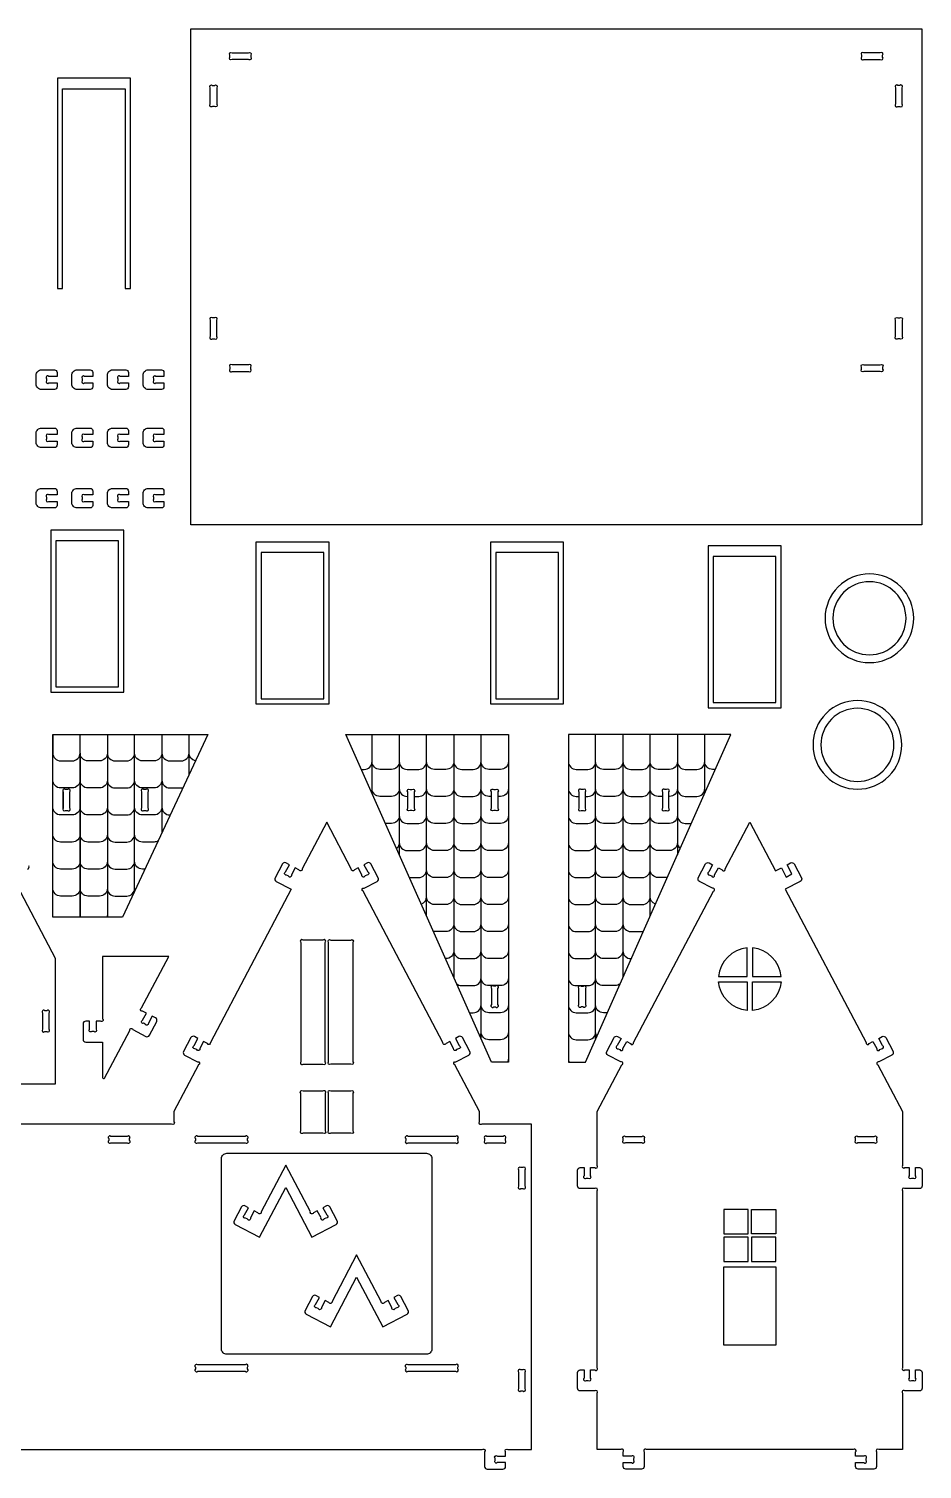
# Model space of a CAD drawing. Extents: x -24.3 to 60.7, y -17.3 to 38.
# Drawn here: x 26.4 to 60.7, y -17.3 to 37.8 of the extents above; entities that cross this region are included whole.
import ezdxf

# ---------------------------------------------------------------- set-up
doc = ezdxf.new("R2010")
doc.units = 0
doc.header["$MEASUREMENT"] = 0
doc.layers.add('LAYER1', color=18, linetype='CONTINUOUS')

msp = doc.modelspace()

# ---------------------------------------------------------------- linework, layer by layer
at = {"layer": 'LAYER1'}
for points in [[(60.643, 37.839), (60.643, 18.839), (32.643, 18.839), (32.643, 37.839)], [(27.736, 27.893), (27.736, 35.546), (30.136, 35.546), (30.136, 27.893), (30.336, 27.893), (30.336, 35.946), (27.536, 35.946), (27.536, 27.893)], [(30.081, 18.631), (27.281, 18.631), (27.281, 12.431), (30.081, 12.431)], [(29.881, 18.231), (27.481, 18.231), (27.481, 12.631), (29.881, 12.631)], [(37.943, 18.176), (35.143, 18.176), (35.143, 11.976), (37.943, 11.976)], [(37.743, 17.776), (35.343, 17.776), (35.343, 12.176), (37.743, 12.176)], [(46.929, 18.176), (44.129, 18.176), (44.129, 11.976), (46.929, 11.976)], [(46.729, 17.776), (44.329, 17.776), (44.329, 12.176), (46.729, 12.176)], [(55.258, 18.028), (52.458, 18.028), (52.458, 11.828), (55.258, 11.828)], [(55.058, 17.628), (52.658, 17.628), (52.658, 12.028), (55.058, 12.028)], [(33.295, 10.813), (30.027, 3.809), (27.762, 3.809), (27.362, 3.809), (27.362, 10.813)], [(44.161, -1.741), (38.589, 10.807), (44.811, 10.807), (44.811, -1.741)], [(50.831, 5.173), (53.332, 10.807), (47.11, 10.807), (47.11, -1.741), (47.761, -1.741), (50.425, 4.258)], [(53.999, -8.324), (53.999, -7.386), (53.061, -7.386), (53.061, -8.324)], [(54.124, -7.386), (55.061, -7.386), (55.061, -8.324), (54.124, -8.324)], [(53.061, -9.386), (53.999, -9.386), (53.999, -8.449), (53.061, -8.449)], [(55.061, -9.386), (55.061, -8.449), (54.124, -8.449), (54.124, -9.386)], [(55.061, -12.586), (53.061, -12.586), (53.061, -9.586), (55.061, -9.586)]]:
    msp.add_lwpolyline(points, close=True, dxfattribs=at)
for points in [[(34.231, 36.919), (34.854, 36.919, -1), (34.943, 36.831), (34.943, 36.758, -1), (34.854, 36.669), (34.231, 36.669, -1), (34.143, 36.758), (34.143, 36.831, -1)], [(58.431, 36.669), (59.054, 36.669, 1), (59.143, 36.758), (59.143, 36.831, 1), (59.054, 36.919), (58.431, 36.919, 1), (58.343, 36.831), (58.343, 36.758, 1)], [(33.643, 35.581), (33.643, 34.958, -1), (33.554, 34.869), (33.481, 34.869, -1), (33.393, 34.958), (33.393, 35.581, -1), (33.481, 35.669), (33.554, 35.669, -1)], [(59.643, 35.581), (59.643, 34.958, 1), (59.731, 34.869), (59.804, 34.869, 1), (59.893, 34.958), (59.893, 35.581, 1), (59.804, 35.669), (59.731, 35.669, 1)], [(33.393, 26.68), (33.393, 26.057, 1), (33.481, 25.968), (33.554, 25.968, 1), (33.643, 26.057), (33.643, 26.68, 1), (33.554, 26.768), (33.481, 26.768, 1)], [(59.893, 26.68), (59.893, 26.057, -1), (59.804, 25.968), (59.731, 25.968, -1), (59.643, 26.057), (59.643, 26.68, -1), (59.731, 26.768), (59.804, 26.768, -1)], [(34.231, 24.718), (34.854, 24.718, 1), (34.943, 24.807), (34.943, 24.88, 1), (34.854, 24.968), (34.231, 24.968, 1), (34.143, 24.88), (34.143, 24.807, 1)], [(59.054, 24.718), (58.431, 24.718, -1), (58.343, 24.807), (58.343, 24.88, -1), (58.431, 24.968), (59.054, 24.968, -1), (59.143, 24.88), (59.143, 24.807, -1)], [(27.425, 24.024), (26.925, 24.024, -0.414214), (26.725, 24.224), (26.725, 24.574, -0.414214), (26.925, 24.774), (27.425, 24.774, -0.414214), (27.525, 24.674), (27.525, 24.524), (27.214, 24.524, 1), (27.125, 24.435), (27.125, 24.362, 1), (27.214, 24.274), (27.525, 24.274), (27.525, 24.124, -0.414214)], [(28.79, 24.024), (28.29, 24.024, -0.414214), (28.09, 24.224), (28.09, 24.574, -0.414214), (28.29, 24.774), (28.79, 24.774, -0.414214), (28.89, 24.674), (28.89, 24.524), (28.579, 24.524, 1), (28.49, 24.435), (28.49, 24.362, 1), (28.579, 24.274), (28.89, 24.274), (28.89, 24.124, -0.414214)], [(30.155, 24.024), (29.655, 24.024, -0.414214), (29.455, 24.224), (29.455, 24.574, -0.414214), (29.655, 24.774), (30.155, 24.774, -0.414214), (30.255, 24.674), (30.255, 24.524), (29.944, 24.524, 1), (29.855, 24.435), (29.855, 24.362, 1), (29.944, 24.274), (30.255, 24.274), (30.255, 24.124, -0.414214)], [(31.52, 24.024), (31.02, 24.024, -0.414214), (30.82, 24.224), (30.82, 24.574, -0.414214), (31.02, 24.774), (31.52, 24.774, -0.414214), (31.62, 24.674), (31.62, 24.524), (31.309, 24.524, 1), (31.22, 24.435), (31.22, 24.362, 1), (31.309, 24.274), (31.62, 24.274), (31.62, 24.124, -0.414214)], [(27.425, 21.797), (26.925, 21.797, -0.414214), (26.725, 21.997), (26.725, 22.347, -0.414214), (26.925, 22.547), (27.425, 22.547, -0.414214), (27.525, 22.447), (27.525, 22.297), (27.214, 22.297, 1), (27.125, 22.209), (27.125, 22.136, 1), (27.214, 22.047), (27.525, 22.047), (27.525, 21.897, -0.414214)], [(28.79, 21.797), (28.29, 21.797, -0.414214), (28.09, 21.997), (28.09, 22.347, -0.414214), (28.29, 22.547), (28.79, 22.547, -0.414214), (28.89, 22.447), (28.89, 22.297), (28.579, 22.297, 1), (28.49, 22.209), (28.49, 22.136, 1), (28.579, 22.047), (28.89, 22.047), (28.89, 21.897, -0.414214)], [(30.155, 21.797), (29.655, 21.797, -0.414214), (29.455, 21.997), (29.455, 22.347, -0.414214), (29.655, 22.547), (30.155, 22.547, -0.414214), (30.255, 22.447), (30.255, 22.297), (29.944, 22.297, 1), (29.855, 22.209), (29.855, 22.136, 1), (29.944, 22.047), (30.255, 22.047), (30.255, 21.897, -0.414214)], [(31.52, 21.797), (31.02, 21.797, -0.414214), (30.82, 21.997), (30.82, 22.347, -0.414214), (31.02, 22.547), (31.52, 22.547, -0.414214), (31.62, 22.447), (31.62, 22.297), (31.309, 22.297, 1), (31.22, 22.209), (31.22, 22.136, 1), (31.309, 22.047), (31.62, 22.047), (31.62, 21.897, -0.414214)], [(27.425, 19.484), (26.925, 19.484, -0.414214), (26.725, 19.684), (26.725, 20.034, -0.414214), (26.925, 20.234), (27.425, 20.234, -0.414214), (27.525, 20.134), (27.525, 19.984), (27.214, 19.984, 1), (27.125, 19.895), (27.125, 19.822, 1), (27.214, 19.734), (27.525, 19.734), (27.525, 19.584, -0.414214)], [(28.79, 19.484), (28.29, 19.484, -0.414214), (28.09, 19.684), (28.09, 20.034, -0.414214), (28.29, 20.234), (28.79, 20.234, -0.414214), (28.89, 20.134), (28.89, 19.984), (28.579, 19.984, 1), (28.49, 19.895), (28.49, 19.822, 1), (28.579, 19.734), (28.89, 19.734), (28.89, 19.584, -0.414214)], [(30.155, 19.484), (29.655, 19.484, -0.414214), (29.455, 19.684), (29.455, 20.034, -0.414214), (29.655, 20.234), (30.155, 20.234, -0.414214), (30.255, 20.134), (30.255, 19.984), (29.944, 19.984, 1), (29.855, 19.895), (29.855, 19.822, 1), (29.944, 19.734), (30.255, 19.734), (30.255, 19.584, -0.414214)], [(31.52, 19.484), (31.02, 19.484, -0.414214), (30.82, 19.684), (30.82, 20.034, -0.414214), (31.02, 20.234), (31.52, 20.234, -0.414214), (31.62, 20.134), (31.62, 19.984), (31.309, 19.984, 1), (31.22, 19.895), (31.22, 19.822, 1), (31.309, 19.734), (31.62, 19.734), (31.62, 19.584, -0.414214)], [(58.643, 16.959, 0.414214), (56.943, 15.259, 0.414214), (58.643, 13.56, 0.414214), (60.342, 15.259, 0.414214)], [(58.643, 16.659, 0.414214), (57.243, 15.259, 0.414214), (58.643, 13.86, 0.414214), (60.042, 15.259, 0.414214)], [(58.182, 12.11, 0.414214), (56.482, 10.411, 0.414214), (58.182, 8.711, 0.414214), (59.881, 10.411, 0.414214)], [(58.182, 11.81, 0.414214), (56.782, 10.411, 0.414214), (58.182, 9.011, 0.414214), (59.581, 10.411, 0.414214)], [(27.762, 8.614), (27.762, 7.99, 1), (27.851, 7.901), (27.924, 7.901, 1), (28.012, 7.99), (28.012, 8.614, 1), (27.924, 8.702), (27.851, 8.702, 1)], [(30.764, 8.614), (30.764, 7.99, 1), (30.853, 7.901), (30.926, 7.901, 1), (31.014, 7.99), (31.014, 8.614, 1), (30.926, 8.702), (30.853, 8.702, 1)], [(41.209, 8.607), (41.209, 7.984, -1), (41.12, 7.895), (41.047, 7.895, -1), (40.959, 7.984), (40.959, 8.607, -1), (41.047, 8.696), (41.12, 8.696, -1)], [(44.411, 8.607), (44.411, 7.984, -1), (44.323, 7.895), (44.249, 7.895, -1), (44.161, 7.984), (44.161, 8.607, -1), (44.249, 8.696), (44.323, 8.696, -1)], [(47.511, 8.607), (47.511, 7.984, 1), (47.599, 7.895), (47.672, 7.895, 1), (47.761, 7.984), (47.761, 8.607, 1), (47.672, 8.696), (47.599, 8.696, 1)], [(50.713, 8.607), (50.713, 7.984, 1), (50.801, 7.895), (50.874, 7.895, 1), (50.963, 7.984), (50.963, 8.607, 1), (50.874, 8.696), (50.801, 8.696, 1)], [(55.419, 4.878), (58.513, -0.988, 1), (58.633, -1.025), (58.776, -0.95), (58.921, -1.226, 1), (59.04, -1.262), (59.105, -1.228, 1), (59.142, -1.109), (58.997, -0.833), (59.129, -0.763, -0.414214), (59.264, -0.805), (59.544, -1.336, -0.414214), (59.503, -1.471), (59.006, -1.733, 1), (58.969, -1.852), (59.912, -3.64), (59.912, -5.698, 1), (60, -5.786), (60.162, -5.786), (60.162, -6.098, 1), (60.25, -6.186), (60.324, -6.186, 1), (60.412, -6.098), (60.412, -5.786), (60.562, -5.786, -0.414214), (60.662, -5.886), (60.662, -6.486, -0.414214), (60.562, -6.586), (60, -6.586, 1), (59.912, -6.675), (59.912, -13.448, 1), (60, -13.536), (60.162, -13.536), (60.162, -13.848, 1), (60.25, -13.936), (60.324, -13.936, 1), (60.412, -13.848), (60.412, -13.536), (60.562, -13.536, -0.414214), (60.662, -13.636), (60.662, -14.236, -0.414214), (60.562, -14.336), (60, -14.336, 1), (59.912, -14.425), (59.912, -16.586), (59, -16.586, 1), (58.912, -16.675), (58.912, -17.236, -0.414214), (58.812, -17.336), (58.212, -17.336, -0.414214), (58.112, -17.236), (58.112, -17.086), (58.424, -17.086, 1), (58.512, -16.998), (58.512, -16.925, 1), (58.424, -16.836), (58.112, -16.836), (58.112, -16.675, 1), (58.024, -16.586), (50.099, -16.586, 1), (50.011, -16.675), (50.011, -17.236, -0.414214), (49.911, -17.336), (49.311, -17.336, -0.414214), (49.211, -17.236), (49.211, -17.086), (49.522, -17.086, 1), (49.611, -16.998), (49.611, -16.925, 1), (49.522, -16.836), (49.211, -16.836), (49.211, -16.675, 1), (49.122, -16.586), (48.211, -16.586), (48.211, -14.425, 1), (48.122, -14.336), (47.561, -14.336, -0.414214), (47.461, -14.236), (47.461, -13.636, -0.414214), (47.561, -13.536), (47.711, -13.536), (47.711, -13.848, 1), (47.799, -13.936), (47.872, -13.936, 1), (47.961, -13.848), (47.961, -13.536), (48.122, -13.536, 1), (48.211, -13.448), (48.211, -6.675, 1), (48.122, -6.586), (47.561, -6.586, -0.414214), (47.461, -6.486), (47.461, -5.886, -0.414214), (47.561, -5.786), (47.711, -5.786), (47.711, -6.098, 1), (47.799, -6.186), (47.872, -6.186, 1), (47.961, -6.098), (47.961, -5.786), (48.122, -5.786, 1), (48.211, -5.698), (48.211, -3.64), (49.154, -1.852, 1), (49.117, -1.733), (48.62, -1.471, -0.414214), (48.578, -1.336), (48.858, -0.805, -0.414214), (48.993, -0.763), (49.126, -0.833), (48.981, -1.109, 1), (49.018, -1.228), (49.082, -1.262, 1), (49.202, -1.226), (49.347, -0.95), (49.49, -1.025, 1), (49.609, -0.988), (52.663, 4.8, 1), (52.626, 4.919), (52.129, 5.181, -0.414214), (52.087, 5.316), (52.367, 5.847, -0.414214), (52.502, 5.889), (52.635, 5.819), (52.489, 5.543, 1), (52.526, 5.424), (52.591, 5.389, 1), (52.711, 5.426), (52.856, 5.702), (52.999, 5.627, 1), (53.118, 5.664), (54.061, 7.451), (55.046, 5.585), (55.267, 5.702), (55.453, 5.348), (55.674, 5.465), (55.488, 5.819), (55.621, 5.889, -0.414214), (55.756, 5.847), (56.036, 5.316, -0.414214), (55.994, 5.181)], [(36.86, 2.842), (36.86, -1.727, 1), (36.948, -1.815), (37.709, -1.815, 1), (37.797, -1.727), (37.797, 2.842, 1), (37.709, 2.931), (36.948, 2.931, 1)], [(38.86, 2.842), (38.86, -1.727, -1), (38.771, -1.815), (38.01, -1.815, -1), (37.922, -1.727), (37.922, 2.842, -1), (38.01, 2.931), (38.771, 2.931, -1)], [(29.271, 2.3), (29.271, -0.085, -1), (29.183, -0.173), (29.021, -0.173), (29.021, -0.485, -1), (28.933, -0.573), (28.859, -0.573, -1), (28.771, -0.485), (28.771, -0.173), (28.621, -0.173, 0.414214), (28.521, -0.273), (28.521, -0.874, 0.414214), (28.621, -0.974), (29.271, -0.974), (29.271, -2.337, 0.782614), (29.347, -2.355), (30.309, -0.531, -1), (30.428, -0.494), (30.925, -0.757, 0.414214), (31.061, -0.715), (31.341, -0.184, 0.414214), (31.299, -0.049), (31.166, 0.021), (31.021, -0.254, -1), (30.901, -0.291), (30.836, -0.257, -1), (30.799, -0.138), (30.945, 0.138), (30.802, 0.214, -1), (30.765, 0.333), (31.802, 2.3), (30.937, 2.3), (30.137, 2.3)], [(53.961, 2.63, 0.366118), (52.866, 1.535), (53.961, 1.535)], [(54.161, 2.63), (54.161, 1.535), (55.256, 1.535, 0.366118)], [(44.161, 1.082), (44.161, 0.458, 1), (44.249, 0.37), (44.323, 0.37, 1), (44.411, 0.458), (44.411, 1.082, 1), (44.323, 1.17), (44.249, 1.17, 1)], [(47.761, 1.082), (47.761, 0.458, -1), (47.672, 0.37), (47.599, 0.37, -1), (47.511, 0.458), (47.511, 1.082, -1), (47.599, 1.17), (47.672, 1.17, -1)], [(53.961, 0.24, -0.366118), (52.866, 1.335), (53.961, 1.335)], [(54.161, 0.24), (54.161, 1.335), (55.256, 1.335, -0.366118)], [(26.967, 0.139), (26.967, -0.485, 1), (27.055, -0.573), (27.129, -0.573, 1), (27.217, -0.485), (27.217, 0.139, 1), (27.129, 0.227), (27.055, 0.227, 1)], [(37.797, -2.937), (37.797, -4.376, -1), (37.709, -4.464), (36.948, -4.464, -1), (36.86, -4.376), (36.86, -2.937, -1), (36.948, -2.849), (37.709, -2.849, -1)], [(38.01, -2.849), (38.771, -2.849, -1), (38.86, -2.937), (38.86, -4.376, -1), (38.771, -4.464), (38.01, -4.464, -1), (37.922, -4.376), (37.922, -2.937, -1)], [(29.591, -4.836), (30.214, -4.836, 1), (30.303, -4.748), (30.303, -4.675, 1), (30.214, -4.586), (29.591, -4.586, 1), (29.503, -4.675), (29.503, -4.748, 1)], [(32.912, -4.836), (34.736, -4.836, 1), (34.824, -4.748), (34.824, -4.675, 1), (34.736, -4.586), (32.912, -4.586, 1), (32.824, -4.675), (32.824, -4.748, 1)], [(42.792, -4.586), (40.969, -4.586, 1), (40.88, -4.675), (40.88, -4.748, 1), (40.969, -4.836), (42.792, -4.836, 1), (42.88, -4.748), (42.88, -4.675, 1)], [(43.991, -4.836), (44.614, -4.836, 1), (44.703, -4.748), (44.703, -4.675, 1), (44.614, -4.586), (43.991, -4.586, 1), (43.903, -4.675), (43.903, -4.748, 1)], [(49.299, -4.586), (49.922, -4.586, -1), (50.011, -4.675), (50.011, -4.748, -1), (49.922, -4.836), (49.299, -4.836, -1), (49.211, -4.748), (49.211, -4.675, -1)], [(58.2, -4.586), (58.824, -4.586, -1), (58.912, -4.675), (58.912, -4.748, -1), (58.824, -4.836), (58.2, -4.836, -1), (58.112, -4.748), (58.112, -4.675, -1)], [(34.024, -5.236), (41.68, -5.236, -0.414214), (41.88, -5.436), (41.88, -12.736, -0.414214), (41.68, -12.936), (34.024, -12.936, -0.414214), (33.824, -12.736), (33.824, -5.436, -0.414214)], [(37.819, -7.716), (37.754, -7.75, -1), (37.635, -7.713), (37.489, -7.437), (37.346, -7.513, -1), (37.227, -7.476), (36.283, -5.687), (35.339, -7.476, -1), (35.22, -7.513), (35.077, -7.437), (34.931, -7.713, -1), (34.812, -7.75), (34.747, -7.716, -1), (34.71, -7.596), (34.855, -7.32), (34.723, -7.25, 0.414214), (34.587, -7.292), (34.307, -7.823, 0.414214), (34.349, -7.958), (35.278, -8.449), (36.283, -6.545), (37.287, -8.449), (38.217, -7.958, 0.414214), (38.258, -7.823), (37.978, -7.292, 0.414214), (37.843, -7.25), (37.71, -7.32), (37.856, -7.596, -1)], [(45.203, -5.875), (45.203, -6.498, 1), (45.291, -6.586), (45.364, -6.586, 1), (45.453, -6.498), (45.453, -5.875, 1), (45.364, -5.786), (45.291, -5.786, 1)], [(37.529, -11.184), (37.464, -11.149, -1), (37.427, -11.03), (37.573, -10.754), (37.44, -10.684, 0.414214), (37.305, -10.726), (37.025, -11.257, 0.414214), (37.066, -11.392), (37.996, -11.882), (39, -9.978), (40.004, -11.882), (40.934, -11.392, 0.414214), (40.976, -11.257), (40.695, -10.726, 0.414214), (40.56, -10.684), (40.428, -10.754), (40.573, -11.03, -1), (40.536, -11.149), (40.471, -11.184, -1), (40.352, -11.147), (40.206, -10.871), (40.063, -10.946, -1), (39.944, -10.909), (39, -9.12), (38.056, -10.909, -1), (37.937, -10.946), (37.794, -10.871), (37.648, -11.147, -1)], [(32.912, -13.586), (34.736, -13.586, 1), (34.824, -13.498), (34.824, -13.425, 1), (34.736, -13.336), (32.912, -13.336, 1), (32.824, -13.425), (32.824, -13.498, 1)], [(40.969, -13.586), (42.792, -13.586, 1), (42.88, -13.498), (42.88, -13.425, 1), (42.792, -13.336), (40.969, -13.336, 1), (40.88, -13.425), (40.88, -13.498, 1)], [(45.203, -13.625), (45.203, -14.248, 1), (45.291, -14.336), (45.364, -14.336, 1), (45.453, -14.248), (45.453, -13.625, 1), (45.364, -13.536), (45.291, -13.536, 1)]]:
    msp.add_lwpolyline(points, format="xyb", close=True, dxfattribs=at)
for points in [[(27.362, 10.813), (27.362, 10.096, 0.414214), (27.662, 9.796), (28.106, 9.796, 0.414214), (28.406, 10.096), (28.406, 10.813)], [(29.451, 10.813), (29.451, 10.096, -0.414214), (29.15, 9.796), (28.706, 9.796, -0.414214), (28.406, 10.096), (28.406, 10.813)], [(29.451, 10.813), (29.451, 10.096, 0.414214), (29.751, 9.796), (30.195, 9.796, 0.414214), (30.495, 10.096), (30.495, 10.813)], [(31.539, 10.813), (31.539, 10.096, -0.414214), (31.239, 9.796), (30.795, 9.796, -0.414214), (30.495, 10.096), (30.495, 10.813)], [(31.539, 10.813), (31.539, 10.096, 0.414214), (31.839, 9.796), (32.283, 9.796, 0.414214), (32.584, 10.096), (32.584, 10.813)], [(32.823, 9.802, -0.356178), (32.584, 10.096), (32.584, 10.813)], [(39.182, 9.471), (39.289, 9.471, 0.414214), (39.59, 9.771), (39.59, 10.807)], [(40.634, 10.807), (40.634, 9.771, -0.414214), (40.334, 9.471), (39.89, 9.471, -0.414214), (39.59, 9.771), (39.59, 10.807)], [(40.634, 10.807), (40.634, 9.771, 0.414214), (40.934, 9.471), (41.378, 9.471, 0.414214), (41.678, 9.771), (41.678, 10.807)], [(42.723, 10.807), (42.723, 9.771, -0.414214), (42.422, 9.471), (41.978, 9.471, -0.414214), (41.678, 9.771), (41.678, 10.807)], [(42.723, 10.807), (42.723, 9.771, 0.414214), (43.023, 9.471), (43.467, 9.471, 0.414214), (43.767, 9.771), (43.767, 10.807)], [(44.811, 10.807), (44.811, 9.771, -0.414214), (44.511, 9.471), (44.067, 9.471, -0.414214), (43.767, 9.771), (43.767, 10.807)], [(47.11, 10.807), (47.11, 9.771, 0.414214), (47.411, 9.471), (47.854, 9.471, 0.414214), (48.155, 9.771), (48.155, 10.807)], [(49.199, 10.807), (49.199, 9.771, -0.414214), (48.899, 9.471), (48.455, 9.471, -0.414214), (48.155, 9.771), (48.155, 10.807)], [(49.199, 10.807), (49.199, 9.771, 0.414214), (49.499, 9.471), (49.943, 9.471, 0.414214), (50.243, 9.771), (50.243, 10.807)], [(51.288, 10.807), (51.288, 9.771, -0.414214), (50.987, 9.471), (50.544, 9.471, -0.414214), (50.243, 9.771), (50.243, 10.807)], [(51.288, 10.807), (51.288, 9.771, 0.414214), (51.588, 9.471), (52.032, 9.471, 0.414214), (52.332, 9.771), (52.332, 10.807)], [(52.739, 9.471), (52.632, 9.471, -0.414214), (52.332, 9.771), (52.332, 10.807)], [(28.406, 10.096), (28.406, 9.06, -0.414214), (28.106, 8.76), (27.662, 8.76, -0.414214), (27.362, 9.06), (27.362, 10.096)], [(29.451, 10.096), (29.451, 9.06, -0.414214), (29.15, 8.76), (28.706, 8.76, -0.414214), (28.406, 9.06), (28.406, 10.096)], [(29.451, 10.096), (29.451, 9.06, 0.414214), (29.751, 8.76), (30.195, 8.76, 0.414214), (30.495, 9.06), (30.495, 10.096)], [(31.539, 10.096), (31.539, 9.06, -0.414214), (31.239, 8.76), (30.795, 8.76, -0.414214), (30.495, 9.06), (30.495, 10.096)], [(31.539, 10.096), (31.539, 9.06, 0.414214), (31.839, 8.76), (32.283, 8.76, 0.047441), (32.34, 8.766)], [(39.563, 8.613, 0.105656), (39.59, 8.736), (39.59, 9.771)], [(40.634, 9.771), (40.634, 8.736, -0.414214), (40.334, 8.435), (39.89, 8.435, -0.414214), (39.59, 8.736), (39.59, 9.771)], [(40.634, 9.771), (40.634, 8.736, 0.414214), (40.934, 8.435), (40.959, 8.435)], [(41.209, 8.435), (41.378, 8.435, 0.414214), (41.678, 8.736), (41.678, 9.771)], [(42.723, 9.771), (42.723, 8.736, -0.414214), (42.422, 8.435), (41.978, 8.435, -0.414214), (41.678, 8.736), (41.678, 9.771)], [(42.723, 9.771), (42.723, 8.736, 0.414214), (43.023, 8.435), (43.467, 8.435, 0.414214), (43.767, 8.736), (43.767, 9.771)], [(44.161, 8.435), (44.067, 8.435, -0.414214), (43.767, 8.736), (43.767, 9.771)], [(44.811, 9.771), (44.811, 8.736, -0.414214), (44.511, 8.435), (44.411, 8.435)], [(47.11, 9.771), (47.11, 8.736, 0.414214), (47.411, 8.435), (47.511, 8.435)], [(47.761, 8.435), (47.854, 8.435, 0.414214), (48.155, 8.736), (48.155, 9.771)], [(49.199, 9.771), (49.199, 8.736, -0.414214), (48.899, 8.435), (48.455, 8.435, -0.414214), (48.155, 8.736), (48.155, 9.771)], [(49.199, 9.771), (49.199, 8.736, 0.414214), (49.499, 8.435), (49.943, 8.435, 0.414214), (50.243, 8.736), (50.243, 9.771)], [(50.713, 8.435), (50.544, 8.435, -0.414214), (50.243, 8.736), (50.243, 9.771)], [(51.288, 9.771), (51.288, 8.736, -0.414214), (50.987, 8.435), (50.963, 8.435)], [(51.288, 9.771), (51.288, 8.736, 0.414214), (51.588, 8.435), (52.032, 8.435, 0.414214), (52.332, 8.736), (52.332, 9.771)], [(52.358, 8.613, -0.105656), (52.332, 8.736), (52.332, 9.771)], [(28.406, 9.06), (28.406, 8.025, -0.414214), (28.106, 7.725), (27.662, 7.725, -0.414214), (27.362, 8.025), (27.362, 9.06)], [(29.451, 9.06), (29.451, 8.025, -0.414214), (29.15, 7.725), (28.706, 7.725, -0.414214), (28.406, 8.025), (28.406, 9.06)], [(29.451, 9.06), (29.451, 8.025, 0.414214), (29.751, 7.725), (30.195, 7.725, 0.414214), (30.495, 8.025), (30.495, 9.06)], [(31.539, 9.06), (31.539, 8.025, -0.414214), (31.239, 7.725), (30.795, 7.725, -0.414214), (30.495, 8.025), (30.495, 9.06)], [(31.539, 9.06), (31.539, 8.025, 0.414214), (31.839, 7.725), (31.854, 7.725)], [(40.634, 8.736), (40.634, 7.7, -0.414214), (40.334, 7.4), (40.102, 7.4)], [(40.634, 8.736), (40.634, 7.7, 0.414214), (40.934, 7.4), (41.378, 7.4, 0.414214), (41.678, 7.7), (41.678, 8.736)], [(42.723, 8.736), (42.723, 7.7, -0.414214), (42.422, 7.4), (41.978, 7.4, -0.414214), (41.678, 7.7), (41.678, 8.736)], [(42.723, 8.736), (42.723, 7.7, 0.414214), (43.023, 7.4), (43.467, 7.4, 0.414214), (43.767, 7.7), (43.767, 8.736)], [(44.811, 8.736), (44.811, 7.7, -0.414214), (44.511, 7.4), (44.067, 7.4, -0.414214), (43.767, 7.7), (43.767, 8.736)], [(47.11, 8.736), (47.11, 7.7, 0.414214), (47.411, 7.4), (47.854, 7.4, 0.414214), (48.155, 7.7), (48.155, 8.736)], [(49.199, 8.736), (49.199, 7.7, -0.414214), (48.899, 7.4), (48.455, 7.4, -0.414214), (48.155, 7.7), (48.155, 8.736)], [(49.199, 8.736), (49.199, 7.7, 0.414214), (49.499, 7.4), (49.943, 7.4, 0.414214), (50.243, 7.7), (50.243, 8.736)], [(51.288, 8.736), (51.288, 7.7, -0.414214), (50.987, 7.4), (50.544, 7.4, -0.414214), (50.243, 7.7), (50.243, 8.736)], [(51.288, 8.736), (51.288, 7.7, 0.414214), (51.588, 7.4), (51.819, 7.4)], [(28.406, 8.025), (28.406, 6.989, -0.414214), (28.106, 6.689), (27.662, 6.689, -0.414214), (27.362, 6.989), (27.362, 8.025)], [(29.451, 8.025), (29.451, 6.989, -0.414214), (29.15, 6.689), (28.706, 6.689, -0.414214), (28.406, 6.989), (28.406, 8.025)], [(29.451, 8.025), (29.451, 6.989, 0.414214), (29.751, 6.689), (30.195, 6.689, 0.414214), (30.495, 6.989), (30.495, 8.025)], [(31.39, 6.73, -0.13254), (31.239, 6.689), (30.795, 6.689, -0.414214), (30.495, 6.989), (30.495, 8.025)], [(20.591, -16.586), (43.814, -16.586, -1), (43.903, -16.675), (43.903, -17.236, 0.414214), (44.003, -17.336), (44.603, -17.336, 0.414214), (44.703, -17.236), (44.703, -17.086), (44.391, -17.086, -1), (44.303, -16.998), (44.303, -16.925, -1), (44.391, -16.836), (44.703, -16.836), (44.703, -16.675, -1), (44.791, -16.586), (45.703, -16.586), (45.703, -4.114), (43.791, -4.114, -1), (43.703, -4.026), (43.703, -3.64), (42.76, -1.852, -1), (42.797, -1.733), (43.293, -1.471, 0.414214), (43.335, -1.336), (43.055, -0.805, 0.414214), (42.92, -0.763), (42.787, -0.833), (42.933, -1.109, -1), (42.896, -1.228), (42.831, -1.262, -1), (42.712, -1.226), (42.566, -0.95), (42.423, -1.025, -1), (42.304, -0.988), (39.251, 4.8, -1), (39.288, 4.919), (39.785, 5.181, 0.414214), (39.826, 5.316), (39.546, 5.847, 0.414214), (39.411, 5.889), (39.279, 5.819), (39.424, 5.543, -1), (39.387, 5.424), (39.322, 5.389, -1), (39.203, 5.426), (39.058, 5.702), (38.915, 5.627, -1), (38.795, 5.664), (37.852, 7.451), (36.909, 5.664, -1), (36.79, 5.627), (36.647, 5.702), (36.501, 5.426, -1), (36.382, 5.389), (36.317, 5.424, -1), (36.28, 5.543), (36.426, 5.819), (36.293, 5.889, 0.414214), (36.158, 5.847), (35.878, 5.316, 0.414214), (35.92, 5.181), (36.495, 4.878), (33.4, -0.988, -1), (33.281, -1.025), (33.138, -0.95), (32.993, -1.226, -1), (32.873, -1.262), (32.808, -1.228, -1), (32.771, -1.109), (32.917, -0.833), (32.784, -0.763, 0.414214), (32.649, -0.805), (32.369, -1.336, 0.414214), (32.411, -1.471), (32.908, -1.733, -1), (32.945, -1.852), (32.002, -3.64), (32.002, -4.026, -1), (31.913, -4.114), (18.703, -4.114)], [(40.634, 7.7), (40.634, 6.664, -0.218341), (40.53, 6.437)], [(40.634, 7.7), (40.634, 6.664, 0.414214), (40.934, 6.364), (41.378, 6.364, 0.414214), (41.678, 6.664), (41.678, 7.7)], [(42.723, 7.7), (42.723, 6.664, -0.414214), (42.422, 6.364), (41.978, 6.364, -0.414214), (41.678, 6.664), (41.678, 7.7)], [(42.723, 7.7), (42.723, 6.664, 0.414214), (43.023, 6.364), (43.467, 6.364, 0.414214), (43.767, 6.664), (43.767, 7.7)], [(44.811, 7.7), (44.811, 6.664, -0.414214), (44.511, 6.364), (44.067, 6.364, -0.414214), (43.767, 6.664), (43.767, 7.7)], [(47.11, 7.7), (47.11, 6.664, 0.414214), (47.411, 6.364), (47.854, 6.364, 0.414214), (48.155, 6.664), (48.155, 7.7)], [(49.199, 7.7), (49.199, 6.664, -0.414214), (48.899, 6.364), (48.455, 6.364, -0.414214), (48.155, 6.664), (48.155, 7.7)], [(49.199, 7.7), (49.199, 6.664, 0.414214), (49.499, 6.364), (49.943, 6.364, 0.414214), (50.243, 6.664), (50.243, 7.7)], [(51.288, 7.7), (51.288, 6.664, -0.414214), (50.987, 6.364), (50.544, 6.364, -0.414214), (50.243, 6.664), (50.243, 7.7)], [(51.288, 7.7), (51.288, 6.664, 0.218341), (51.392, 6.437)], [(28.406, 6.989), (28.406, 5.953, -0.414214), (28.106, 5.653), (27.662, 5.653, -0.414214), (27.362, 5.953), (27.362, 6.989)], [(29.451, 6.989), (29.451, 5.953, -0.414214), (29.15, 5.653), (28.706, 5.653, -0.414214), (28.406, 5.953), (28.406, 6.989)], [(29.451, 6.989), (29.451, 5.953, 0.414214), (29.751, 5.653), (30.195, 5.653, 0.414214), (30.495, 5.953), (30.495, 6.989)], [(30.888, 5.653), (30.795, 5.653, -0.414214), (30.495, 5.953), (30.495, 6.989)], [(41.022, 5.328), (41.378, 5.328, 0.414214), (41.678, 5.629), (41.678, 6.664)], [(42.723, 6.664), (42.723, 5.629, -0.414214), (42.422, 5.328), (41.978, 5.328, -0.414214), (41.678, 5.629), (41.678, 6.664)], [(42.723, 6.664), (42.723, 5.629, 0.414214), (43.023, 5.328), (43.467, 5.328, 0.414214), (43.767, 5.629), (43.767, 6.664)], [(44.811, 6.664), (44.811, 5.629, -0.414214), (44.511, 5.328), (44.067, 5.328, -0.414214), (43.767, 5.629), (43.767, 6.664)], [(47.11, 6.664), (47.11, 5.629, 0.414214), (47.411, 5.328), (47.854, 5.328, 0.414214), (48.155, 5.629), (48.155, 6.664)], [(49.199, 6.664), (49.199, 5.629, -0.414214), (48.899, 5.328), (48.455, 5.328, -0.414214), (48.155, 5.629), (48.155, 6.664)], [(49.199, 6.664), (49.199, 5.629, 0.414214), (49.499, 5.328), (49.943, 5.328, 0.414214), (50.243, 5.629), (50.243, 6.664)], [(50.9, 5.328), (50.544, 5.328, -0.414214), (50.243, 5.629), (50.243, 6.664)], [(26.399, 5.645, 0.414214), (26.441, 5.78)], [(28.406, 5.953), (28.406, 4.918, -0.414214), (28.106, 4.618), (27.662, 4.618, -0.414214), (27.362, 4.918), (27.362, 5.953)], [(29.451, 5.953), (29.451, 4.918, -0.414214), (29.15, 4.618), (28.706, 4.618, -0.414214), (28.406, 4.918), (28.406, 5.953)], [(29.451, 5.953), (29.451, 4.918, 0.414214), (29.751, 4.618), (30.195, 4.618, 0.414214), (30.495, 4.918), (30.495, 5.953)], [(30.506, 4.836, -0.0694), (30.495, 4.918), (30.495, 5.953)], [(41.475, 4.309, 0.321306), (41.678, 4.593), (41.678, 5.629)], [(42.723, 5.629), (42.723, 4.593, -0.414214), (42.422, 4.293), (41.978, 4.293, -0.414214), (41.678, 4.593), (41.678, 5.629)], [(42.723, 5.629), (42.723, 4.593, 0.414214), (43.023, 4.293), (43.467, 4.293, 0.414214), (43.767, 4.593), (43.767, 5.629)], [(44.811, 5.629), (44.811, 4.593, -0.414214), (44.511, 4.293), (44.067, 4.293, -0.414214), (43.767, 4.593), (43.767, 5.629)], [(47.11, 5.629), (47.11, 4.593, 0.414214), (47.411, 4.293), (47.854, 4.293, 0.414214), (48.155, 4.593), (48.155, 5.629)], [(49.199, 5.629), (49.199, 4.593, -0.414214), (48.899, 4.293), (48.455, 4.293, -0.414214), (48.155, 4.593), (48.155, 5.629)], [(49.199, 5.629), (49.199, 4.593, 0.414214), (49.499, 4.293), (49.943, 4.293, 0.414214), (50.243, 4.593), (50.243, 5.629)], [(50.447, 4.309, -0.321306), (50.243, 4.593), (50.243, 5.629)], [(21.463, -2.572), (27.467, -2.572), (27.467, 2.226), (25.865, 5.263, -1)], [(27.371, 3.809, -0.062017), (27.362, 3.882), (27.362, 4.918)], [(28.406, 4.918), (28.406, 3.882, -0.062017), (28.397, 3.809)], [(28.415, 3.809, -0.062017), (28.406, 3.882), (28.406, 4.918)], [(29.451, 4.918), (29.451, 3.882, -0.062017), (29.441, 3.809)], [(29.451, 4.918), (29.451, 3.882, 0.062017), (29.46, 3.809)], [(42.723, 4.593), (42.723, 3.557, -0.414214), (42.422, 3.257), (41.978, 3.257, -0.031775), (41.94, 3.259)], [(42.723, 4.593), (42.723, 3.557, 0.414214), (43.023, 3.257), (43.467, 3.257, 0.414214), (43.767, 3.557), (43.767, 4.593)], [(44.811, 4.593), (44.811, 3.557, -0.414214), (44.511, 3.257), (44.067, 3.257, -0.414214), (43.767, 3.557), (43.767, 4.593)], [(47.11, 4.593), (47.11, 3.557, 0.414214), (47.411, 3.257), (47.854, 3.257, 0.414214), (48.155, 3.557), (48.155, 4.593)], [(49.199, 4.593), (49.199, 3.557, -0.414214), (48.899, 3.257), (48.455, 3.257, -0.414214), (48.155, 3.557), (48.155, 4.593)], [(49.199, 4.593), (49.199, 3.557, 0.414214), (49.499, 3.257), (49.943, 3.257, 0.031775), (49.981, 3.259)], [(42.723, 3.557), (42.723, 2.522, -0.414214), (42.422, 2.221), (42.401, 2.221)], [(42.723, 3.557), (42.723, 2.522, 0.414214), (43.023, 2.221), (43.467, 2.221, 0.414214), (43.767, 2.522), (43.767, 3.557)], [(44.811, 3.557), (44.811, 2.522, -0.414214), (44.511, 2.221), (44.067, 2.221, -0.414214), (43.767, 2.522), (43.767, 3.557)], [(47.11, 3.557), (47.11, 2.522, 0.414214), (47.411, 2.221), (47.854, 2.221, 0.414214), (48.155, 2.522), (48.155, 3.557)], [(49.199, 3.557), (49.199, 2.522, -0.414214), (48.899, 2.221), (48.455, 2.221, -0.414214), (48.155, 2.522), (48.155, 3.557)], [(49.199, 3.557), (49.199, 2.522, 0.414214), (49.499, 2.221), (49.52, 2.221)], [(42.83, 1.256, 0.175964), (43.023, 1.186), (43.467, 1.186, 0.414214), (43.767, 1.486), (43.767, 2.522)], [(44.811, 2.522), (44.811, 1.486, -0.414214), (44.511, 1.186), (44.067, 1.186, -0.414214), (43.767, 1.486), (43.767, 2.522)], [(47.11, 2.522), (47.11, 1.486, 0.414214), (47.411, 1.186), (47.854, 1.186, 0.414214), (48.155, 1.486), (48.155, 2.522)], [(49.091, 1.256, -0.175964), (48.899, 1.186), (48.455, 1.186, -0.414214), (48.155, 1.486), (48.155, 2.522)], [(43.321, 0.15), (43.467, 0.15, 0.414214), (43.767, 0.45), (43.767, 1.486)], [(44.811, 1.486), (44.811, 0.45, -0.414214), (44.511, 0.15), (44.067, 0.15, -0.414214), (43.767, 0.45), (43.767, 1.486)], [(47.11, 1.486), (47.11, 0.45, 0.414214), (47.411, 0.15), (47.854, 0.15, 0.414214), (48.155, 0.45), (48.155, 1.486)], [(48.601, 0.15), (48.455, 0.15, -0.414214), (48.155, 0.45), (48.155, 1.486)], [(43.719, -0.747, 0.143371), (43.767, -0.585), (43.767, 0.45)], [(44.811, 0.45), (44.811, -0.585, -0.414214), (44.511, -0.886), (44.067, -0.886, -0.414214), (43.767, -0.585), (43.767, 0.45)], [(47.11, 0.45), (47.11, -0.585, 0.414214), (47.411, -0.886), (47.854, -0.886, 0.414214), (48.155, -0.585), (48.155, 0.45)], [(48.202, -0.747, -0.143371), (48.155, -0.585), (48.155, 0.45)], [(44.811, -0.585), (44.811, -1.621, -0.10326), (44.786, -1.741)], [(47.11, -0.585), (47.11, -1.621, 0.10326), (47.135, -1.741)]]:
    msp.add_lwpolyline(points, format="xyb", dxfattribs=at)
for points in [[(32.584, 9.288), (32.584, 10.096)], [(27.762, 7.99), (27.762, 8.614)], [(27.924, 8.702), (27.851, 8.702)], [(28.012, 7.99), (28.012, 8.614)], [(39.59, 8.554), (39.59, 8.736)], [(39.59, 8.554), (39.59, 8.736)], [(52.332, 8.554), (52.332, 8.736)], [(52.332, 8.554), (52.332, 8.736)], [(27.851, 7.901), (27.924, 7.901)], [(31.539, 8.025), (31.539, 7.049)], [(31.539, 8.025), (31.539, 7.049)], [(40.634, 6.664), (40.634, 6.202)], [(40.634, 6.664), (40.634, 6.202)], [(51.288, 6.664), (51.288, 6.202)], [(51.288, 6.664), (51.288, 6.202)], [(30.495, 4.811), (30.495, 4.918)], [(30.495, 4.811), (30.495, 4.918)], [(41.678, 3.85), (41.678, 4.593)], [(41.678, 3.85), (41.678, 4.593)], [(50.243, 3.85), (50.243, 4.593)], [(50.243, 3.85), (50.243, 4.593)], [(42.723, 2.522), (42.723, 1.498)], [(42.723, 2.522), (42.723, 1.498)], [(49.199, 2.522), (49.199, 1.498)], [(49.199, 2.522), (49.199, 1.498)], [(43.767, -0.854), (43.767, -0.585)], [(43.767, -0.854), (43.767, -0.585)], [(48.155, -0.854), (48.155, -0.585)], [(48.155, -0.854), (48.155, -0.585)], [(44.811, -1.621), (44.811, -1.741)], [(47.11, -1.621), (47.11, -1.741)]]:
    msp.add_lwpolyline(points, dxfattribs=at)

doc.saveas('drawing.dxf')
